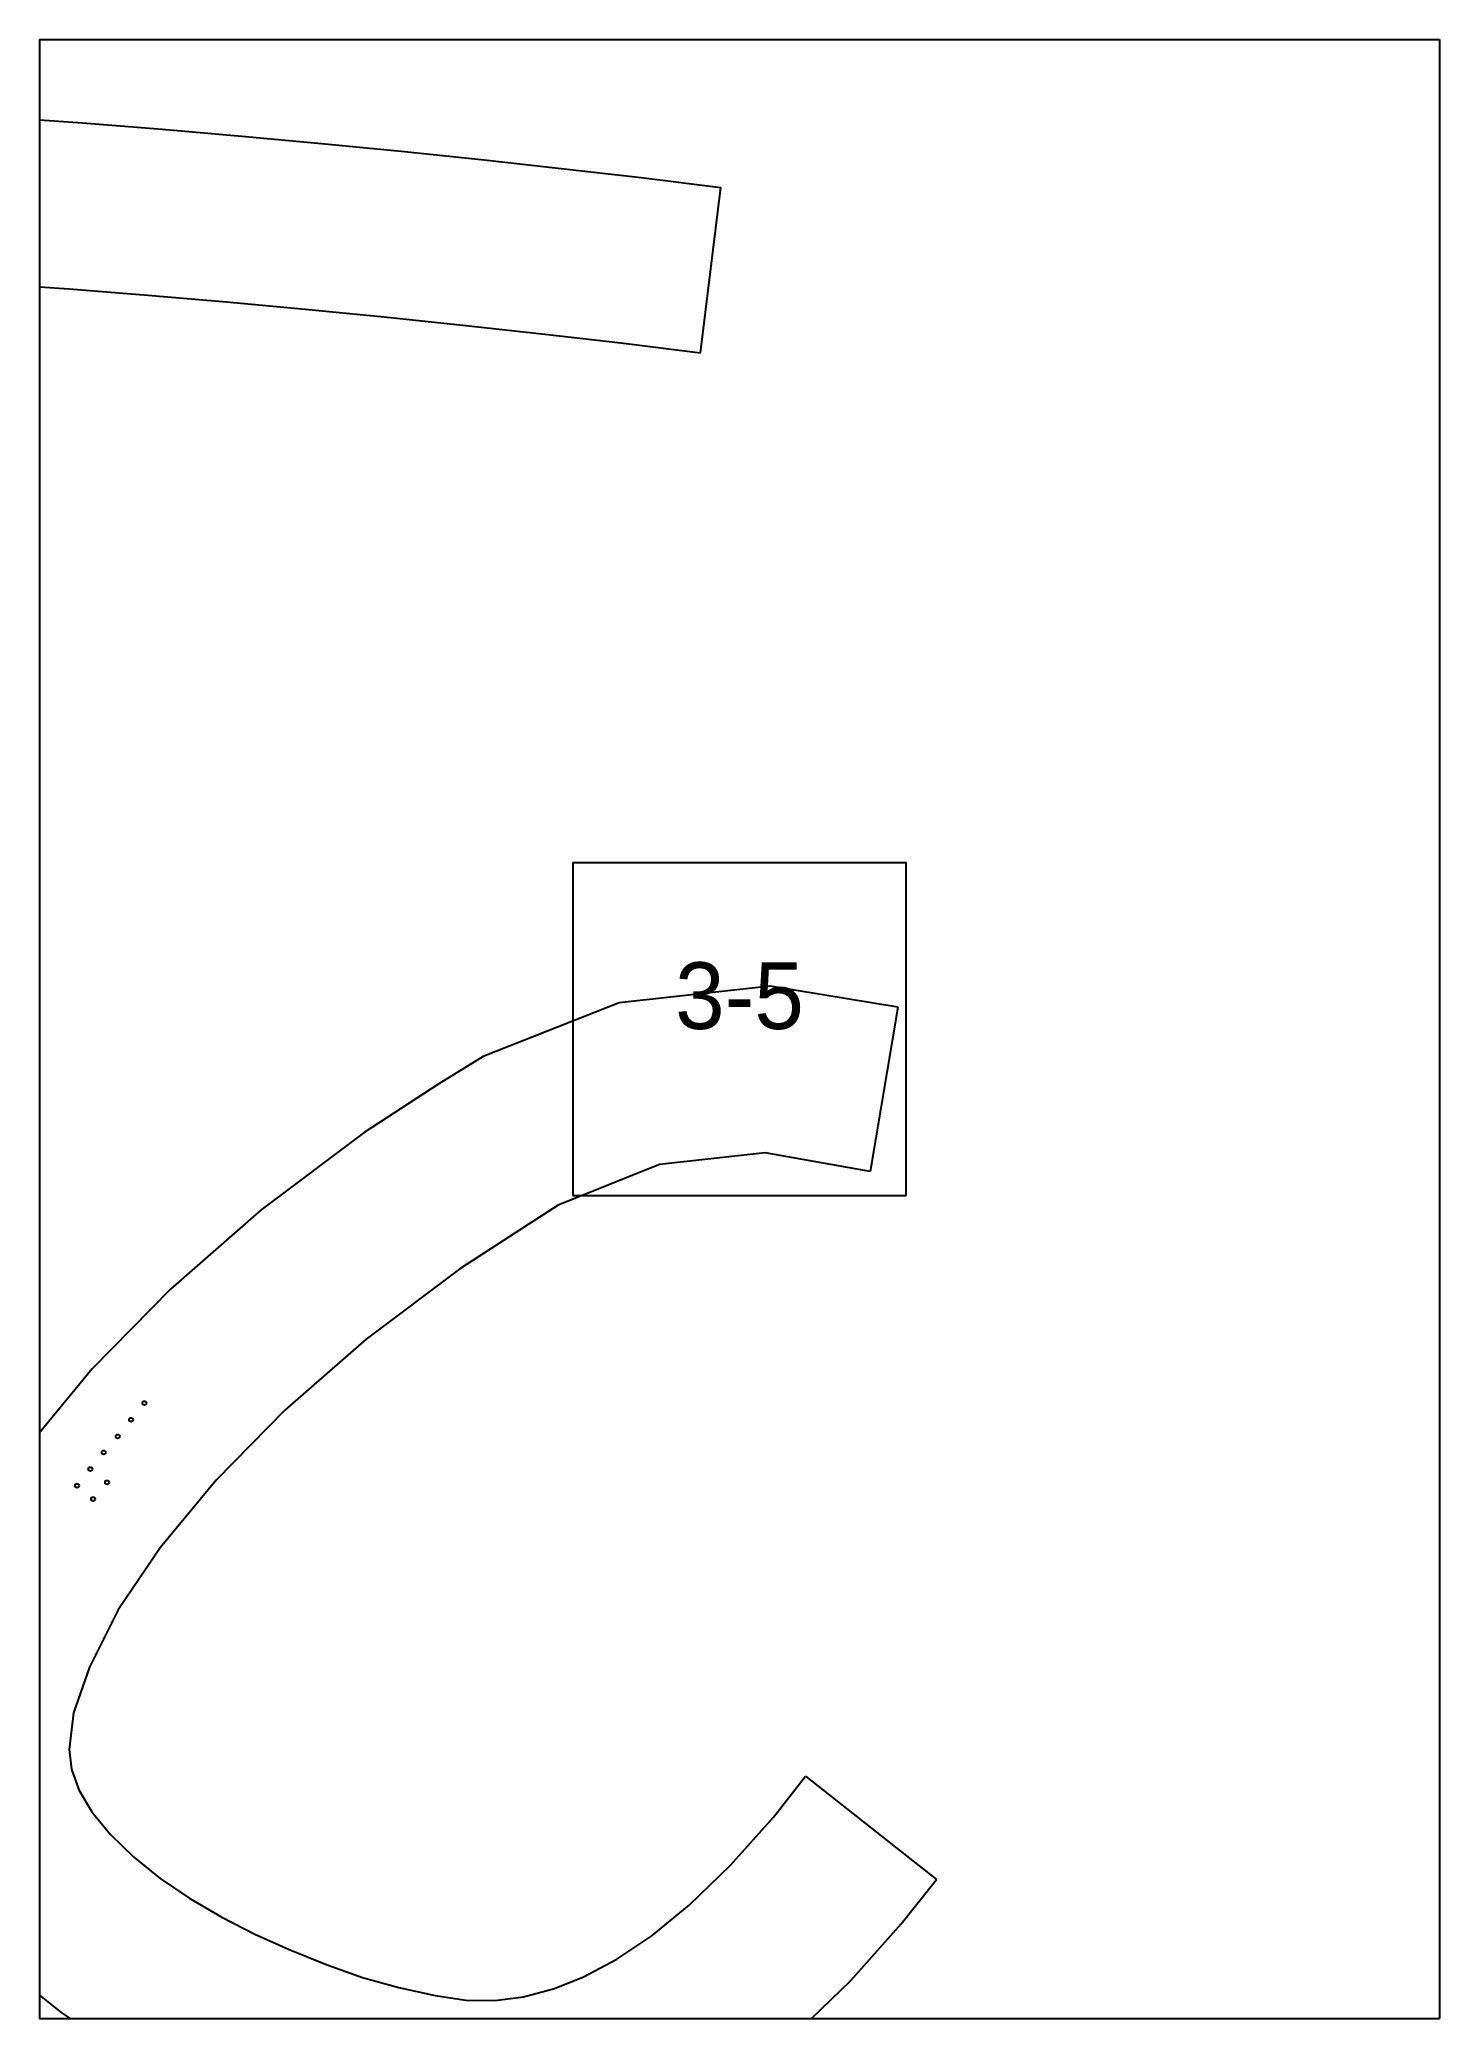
# Paper-space layout 'Plan 3-5' of a CAD drawing. Header units: metres, sheet in millimetres. Extents: x 0 to 210, y 0 to 297.
# The model-space entities are those that its viewports show. They can reach past a viewport. Long polylines and large blocks are cut down to what shows.
import ezdxf
from ezdxf.enums import TextEntityAlignment as Align

# ---------------------------------------------------------------- set-up
doc = ezdxf.new("R2010")
doc.units = ezdxf.units.M
for name, color, linetype in [('default', 7, 'Continuous'), ('mcircles', 7, 'Continuous'), ('TEXTLAYER', 7, 'Continuous'), ('VIEWPORTS', 7, 'Continuous')]:
    doc.layers.add(name, color=color, linetype=linetype)

msp = doc.modelspace()

# ---------------------------------------------------------------- linework, layer by layer
at = {"color": 9}
for p, q in [((840, -297), (840, -594)), ((840, -297), (840, -594)), ((1050, -297), (1050, -594)), ((630, -594), (840, -594)), ((630, -594), (840, -594)), ((840, -594), (1050, -594)), ((840, -594), (840, -891)), ((840, -594), (1050, -594)), ((840, -594), (840, -891)), ((1050, -594), (1050, -891)), ((920, -717.5), (970, -717.5)), ((920, -717.5), (920, -767.5)), ((970, -767.5), (970, -717.5)), ((920, -767.5), (970, -767.5)), ((630, -891), (840, -891)), ((630, -891), (840, -891)), ((840, -891), (1050, -891)), ((840, -891), (840, -1188)), ((840, -891), (1050, -891)), ((840, -891), (840, -1188)), ((1050, -891), (1050, -1188))]:
    msp.add_line(p, q, dxfattribs=at)
at = {"layer": 'default', "color": 7, "linetype": 'Continuous'}
for p, q in [((834.52, -605.62), (846.44, -606.5)), ((846.44, -606.5), (858.38, -607.45)), ((858.38, -607.45), (870.33, -608.48)), ((870.33, -608.48), (882.29, -609.58)), ((882.29, -609.58), (894.26, -610.75)), ((894.26, -610.75), (906.24, -612)), ((906.24, -612), (918.24, -613.33)), ((918.24, -613.33), (930.25, -614.72)), ((930.25, -614.72), (942.2, -616.19)), ((939.16, -641), (942.2, -616.19)), ((832.68, -630.55), (844.45, -631.42)), ((844.45, -631.42), (856.24, -632.36)), ((856.24, -632.36), (868.04, -633.37)), ((868.04, -633.37), (879.84, -634.46)), ((879.84, -634.46), (891.67, -635.62)), ((891.67, -635.62), (903.5, -636.85)), ((903.5, -636.85), (915.35, -638.16)), ((915.35, -638.16), (927.21, -639.54)), ((927.21, -639.54), (939.16, -641)), ((949.58, -736.08), (926.94, -738.57)), ((968.74, -739.22), (949.58, -736.08)), ((926.94, -738.57), (906.56, -746.63)), ((968.74, -739.22), (964.58, -763.87)), ((906.56, -746.63), (899.89, -750.72)), ((899.89, -750.72), (888.69, -758.01)), ((888.69, -758.01), (873.24, -769.66)), ((932.99, -762.83), (917.8, -768.96)), ((948.87, -761.07), (932.99, -762.83)), ((964.58, -763.87), (948.87, -761.07)), ((917.8, -768.96), (913.28, -771.83)), ((873.24, -769.66), (859.64, -781.55)), ((913.28, -771.83), (903.04, -778.48)), ((903.04, -778.48), (889, -789.06)), ((859.64, -781.55), (847.91, -793.5)), ((889, -789.06), (876.8, -799.73)), ((847.91, -793.5), (838.1, -805.4)), ((876.8, -799.73), (866.49, -810.22)), ((866.49, -810.22), (858.11, -820.39)), ((858.11, -820.39), (851.79, -829.67)), ((851.79, -829.67), (847.47, -838.27)), ((847.47, -838.27), (845.11, -845.12)), ((845.11, -845.12), (844.42, -850.65)), ((844.42, -850.65), (844.77, -853.57)), ((844.77, -853.57), (845.9, -856.68)), ((950.08, -860.78), (954.89, -854.65)), ((954.89, -854.65), (974.53, -870.13)), ((845.9, -856.68), (847.86, -860.01)), ((847.86, -860.01), (850.62, -863.41)), ((943.66, -868.01), (950.08, -860.78)), ((950.08, -860.78), (950.08, -860.78)), ((850.62, -863.41), (854.08, -866.76)), ((854.08, -866.76), (858.1, -869.98)), ((858.1, -869.98), (862.54, -872.99)), ((937.46, -874.01), (943.66, -868.01)), ((969.25, -876.82), (974.53, -870.13)), ((974.53, -870.13), (974.53, -870.13)), ((862.54, -872.99), (867.36, -875.81)), ((867.36, -875.81), (872.41, -878.39)), ((931.84, -878.59), (937.46, -874.01)), ((872.41, -878.39), (877.69, -880.78)), ((926.62, -882.1), (931.84, -878.59)), ((961.71, -885.31), (969.25, -876.82)), ((877.69, -880.78), (883.14, -882.97)), ((883.14, -882.97), (888.43, -884.86)), ((888.43, -884.86), (893.9, -886.35)), ((917.24, -886.51), (921.61, -884.76)), ((921.61, -884.76), (926.62, -882.1)), ((837.52, -885.5), (843.24, -890.09)), ((893.9, -886.35), (899.34, -887.57)), ((899.34, -887.57), (900.33, -887.73)), ((900.33, -887.73), (903.96, -888.25)), ((908.3, -888.3), (912.61, -887.74)), ((912.61, -887.74), (917.24, -886.51)), ((954.05, -892.71), (961.71, -885.31)), ((843.24, -890.09), (849.2, -894.13)), ((903.96, -888.25), (908.3, -888.3))]:
    msp.add_line(p, q, dxfattribs=at)
at = {"layer": 'mcircles', "color": 7, "linetype": 'Continuous'}
for centre in [(855.72, -798.65), (853.72, -801.15), (851.72, -803.65), (849.62, -806.05), (845.62, -811.05), (847.62, -808.55), (850.12, -810.55), (848.02, -813.05)]:
    msp.add_circle(centre, 0.3, dxfattribs=at)

# ---------------------------------------------------------------- texts
at = {"layer": 'TEXTLAYER', "color": 1}
msp.add_text('3-5', height=10, dxfattribs=at).set_placement((945, -742.5), align=Align.CENTER)

psp = doc.layouts.new('Plan 3-5')

# ---------------------------------------------------------------- viewports
at = {"layer": 'VIEWPORTS'}
psp.add_viewport(center=(105, 148.5), size=(210, 297), view_center_point=(945, -742.5), view_height=297, dxfattribs=at)

doc.saveas('drawing.dxf')
